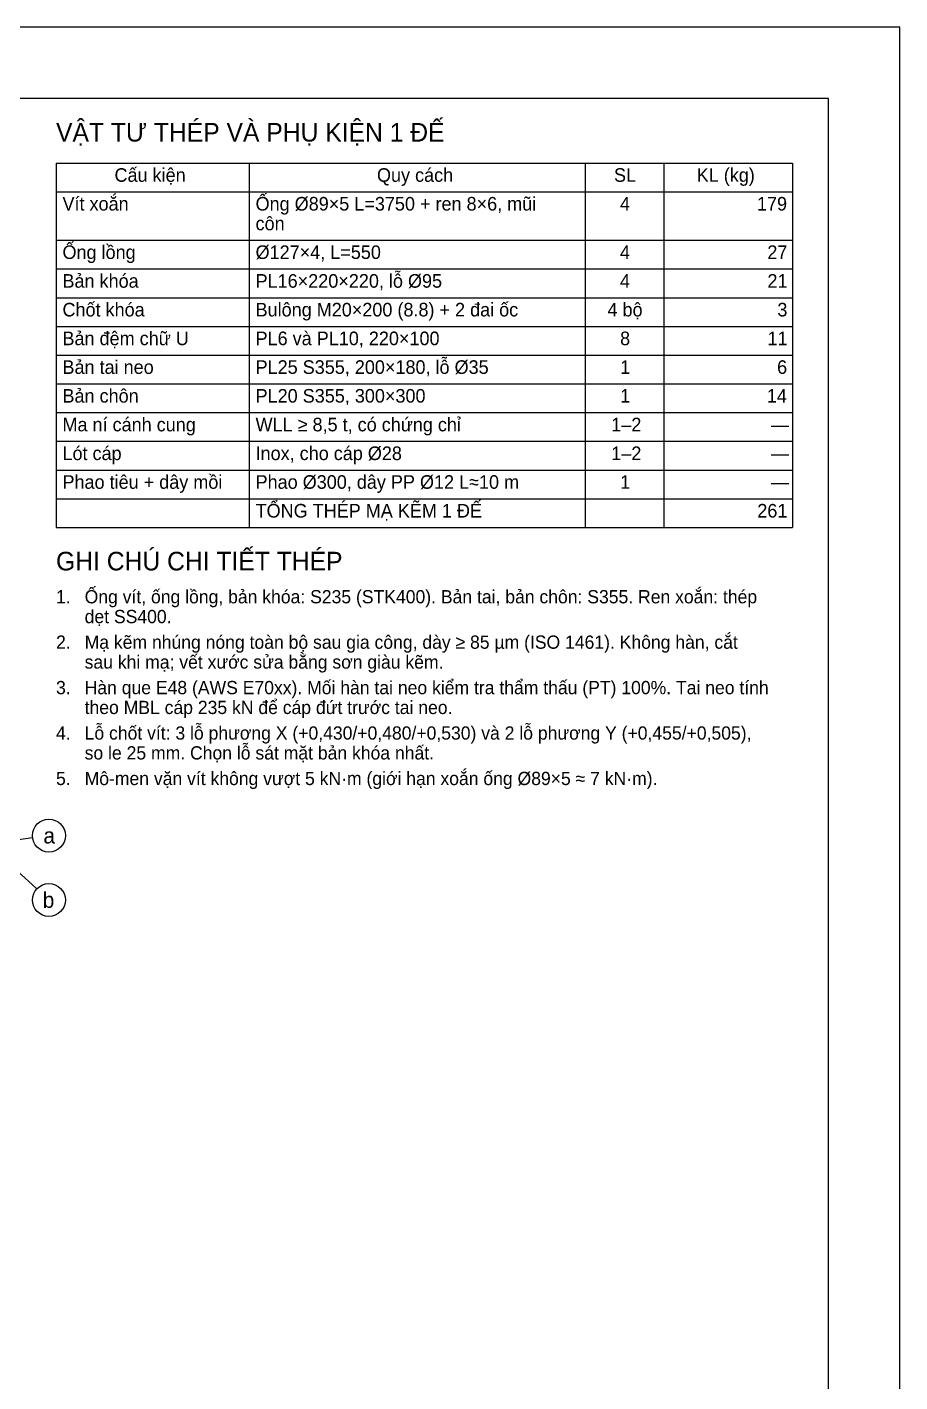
# Model space of a CAD drawing. Extents: x 0 to 45000, y 0 to 7425.
# Drawn here: x 30449 to 33500, y 2691 to 7425 of the extents above; entities that cross this region are included whole.
import ezdxf

# ---------------------------------------------------------------- set-up
doc = ezdxf.new("R2010")
doc.units = 0
doc.header["$LTSCALE"] = 25
for name, color, linetype in [('DIM', 8, 'CONTINUOUS'), ('KHUNG', 7, 'CONTINUOUS'), ('KHUNG_M', 7, 'CONTINUOUS'), ('TEXT', 7, 'CONTINUOUS')]:
    doc.layers.add(name, color=color, linetype=linetype)
doc.styles.add('VN', font='arial.ttf', dxfattribs={"width": 0.95})

msp = doc.modelspace()

# ---------------------------------------------------------------- linework, layer by layer
at = {"layer": 'DIM'}
for p, q in [((30482.6, 4413.9), (30225, 4650)), ((30468.1, 4592), (30100, 4540))]:
    msp.add_line(p, q, dxfattribs=at)
at = {"layer": 'KHUNG'}
msp.add_lwpolyline([(23625, 250), (33250, 250), (33250, 7175), (23625, 7175)], close=True, dxfattribs=at)
at = {"layer": 'KHUNG_M'}
for p, q in [((30550, 6950), (33125, 6950)), ((30550, 6950), (30550, 5676.6)), ((31225, 6950), (31225, 5676.6)), ((32400, 6950), (32400, 5676.6)), ((32675, 6950), (32675, 5676.6)), ((33125, 6950), (33125, 5676.6)), ((30550, 6849.6), (33125, 6849.6)), ((30550, 6680.4), (33125, 6680.4)), ((30550, 6580), (33125, 6580)), ((30550, 6479.6), (33125, 6479.6)), ((30550, 6379.3), (33125, 6379.3)), ((30550, 6278.9), (33125, 6278.9)), ((30550, 6178.5), (33125, 6178.5)), ((30550, 6078.1), (33125, 6078.1)), ((30550, 5977.8), (33125, 5977.8)), ((30550, 5877.4), (33125, 5877.4)), ((30550, 5777), (33125, 5777)), ((30550, 5676.6), (33125, 5676.6)), ((30550, 5676.6), (33125, 5676.6))]:
    msp.add_line(p, q, dxfattribs=at)
msp.add_lwpolyline([(23000, 0), (33500, 0), (33500, 7425), (23000, 7425)], close=True, dxfattribs=at)
at = {"layer": 'TEXT'}
for centre in [(30525, 4600), (30525, 4375)]:
    msp.add_circle(centre, 57.5, dxfattribs=at)

# ---------------------------------------------------------------- texts
at = {"layer": 'TEXT', "style": 'VN', "width": 0.95}
for s, height, p in [('VẬT TƯ THÉP VÀ PHỤ KIỆN 1 ĐẾ', 65, (30550, 7025)), ('Cấu kiện', 47.5, (30754.4, 6884.4)), ('Quy cách', 47.5, (31671.9, 6884.4)), ('SL', 47.5, (32500.5, 6884.4)), ('KL (kg)', 47.5, (32789.6, 6884.4)), ('Vít xoắn', 47.5, (30572.5, 6784)), ('Ống Ø89×5 L=3750 + ren 8×6, mũi', 47.5, (31247.5, 6784)), ('4', 47.5, (32521.4, 6784)), ('179', 47.5, (33000.3, 6784)), ('côn', 47.5, (31247.5, 6715.1)), ('Ống lồng', 47.5, (30572.5, 6614.8)), ('Ø127×4, L=550', 47.5, (31247.5, 6614.8)), ('4', 47.5, (32521.4, 6614.8)), ('27', 47.5, (33036.5, 6614.8)), ('Bản khóa', 47.5, (30572.5, 6514.4)), ('PL16×220×220, lỗ Ø95', 47.5, (31247.5, 6514.4)), ('4', 47.5, (32521.4, 6514.4)), ('21', 47.5, (33036.9, 6514.4)), ('Chốt khóa', 47.5, (30572.5, 6414)), ('Bulông M20×200 (8.8) + 2 đai ốc', 47.5, (31247.5, 6414)), ('4 bộ', 47.5, (32477.8, 6414)), ('3', 47.5, (33071.6, 6414)), ('Bản đệm chữ U', 47.5, (30572.5, 6313.6)), ('PL6 và PL10, 220×100', 47.5, (31247.5, 6313.6)), ('8', 47.5, (32521.7, 6313.6)), ('11', 47.5, (33036.9, 6313.6)), ('Bản tai neo', 47.5, (30572.5, 6213.3)), ('PL25 S355, 200×180, lỗ Ø35', 47.5, (31247.5, 6213.3)), ('1', 47.5, (32522.4, 6213.3)), ('6', 47.5, (33070.6, 6213.3)), ('Bản chôn', 47.5, (30572.5, 6112.9)), ('PL20 S355, 300×300', 47.5, (31247.5, 6112.9)), ('1', 47.5, (32522.4, 6112.9)), ('14', 47.5, (33034.9, 6112.9)), ('Ma ní cánh cung', 47.5, (30572.5, 6012.5)), ('WLL ≥ 8,5 t, có chứng chỉ', 47.5, (31247.5, 6012.5)), ('1–2', 47.5, (32491, 6012.5)), ('—', 47.5, (33049.6, 6012.5)), ('Lót cáp', 47.5, (30572.5, 5912.1)), ('Inox, cho cáp Ø28', 47.5, (31247.5, 5912.1)), ('1–2', 47.5, (32491, 5912.1)), ('—', 47.5, (33049.6, 5912.1)), ('Phao tiêu + dây mồi', 47.5, (30572.5, 5811.8)), ('Phao Ø300, dây PP Ø12 L≈10 m', 47.5, (31247.5, 5811.8)), ('1', 47.5, (32522.4, 5811.8)), ('—', 47.5, (33049.6, 5811.8)), ('TỔNG THÉP MẠ KẼM 1 ĐẾ', 47.5, (31247.5, 5711.4)), ('261', 47.5, (33001.5, 5711.4)), ('GHI CHÚ CHI TIẾT THÉP', 65, (30550, 5526.6)), ('1.', 46.25, (30550, 5411.6)), ('Ống vít, ống lồng, bản khóa: S235 (STK400). Bản tai, bản chôn: S355. Ren xoắn: thép', 46.25, (30650, 5411.6)), ('dẹt SS400.', 46.25, (30650, 5342.3)), ('Mạ kẽm nhúng nóng toàn bộ sau gia công, dày ≥ 85 µm (ISO 1461). Không hàn, cắt', 46.25, (30650, 5252.9)), ('2.', 46.25, (30550, 5252.9)), ('sau khi mạ; vết xước sửa bằng sơn giàu kẽm.', 46.25, (30650, 5183.5)), ('3.', 46.25, (30550, 5094.1)), ('Hàn que E48 (AWS E70xx). Mối hàn tai neo kiểm tra thẩm thấu (PT) 100%. Tai neo tính', 46.25, (30650, 5094.1)), ('theo MBL cáp 235 kN để cáp đứt trước tai neo.', 46.25, (30650, 5024.8)), ('4.', 46.25, (30550, 4935.4)), ('Lỗ chốt vít: 3 lỗ phương X (+0,430/+0,480/+0,530) và 2 lỗ phương Y (+0,455/+0,505),', 46.25, (30650, 4935.4)), ('so le 25 mm. Chọn lỗ sát mặt bản khóa nhất.', 46.25, (30650, 4866)), ('Mô-men vặn vít không vượt 5 kN·m (giới hạn xoắn ống Ø89×5 ≈ 7 kN·m).', 46.25, (30650, 4776.6)), ('5.', 46.25, (30550, 4776.6)), ('a', 55, (30505.8, 4572.5)), ('b', 55, (30503.4, 4347.5))]:
    msp.add_text(s, height=height, dxfattribs=at).set_placement(p)

doc.saveas('drawing.dxf')
